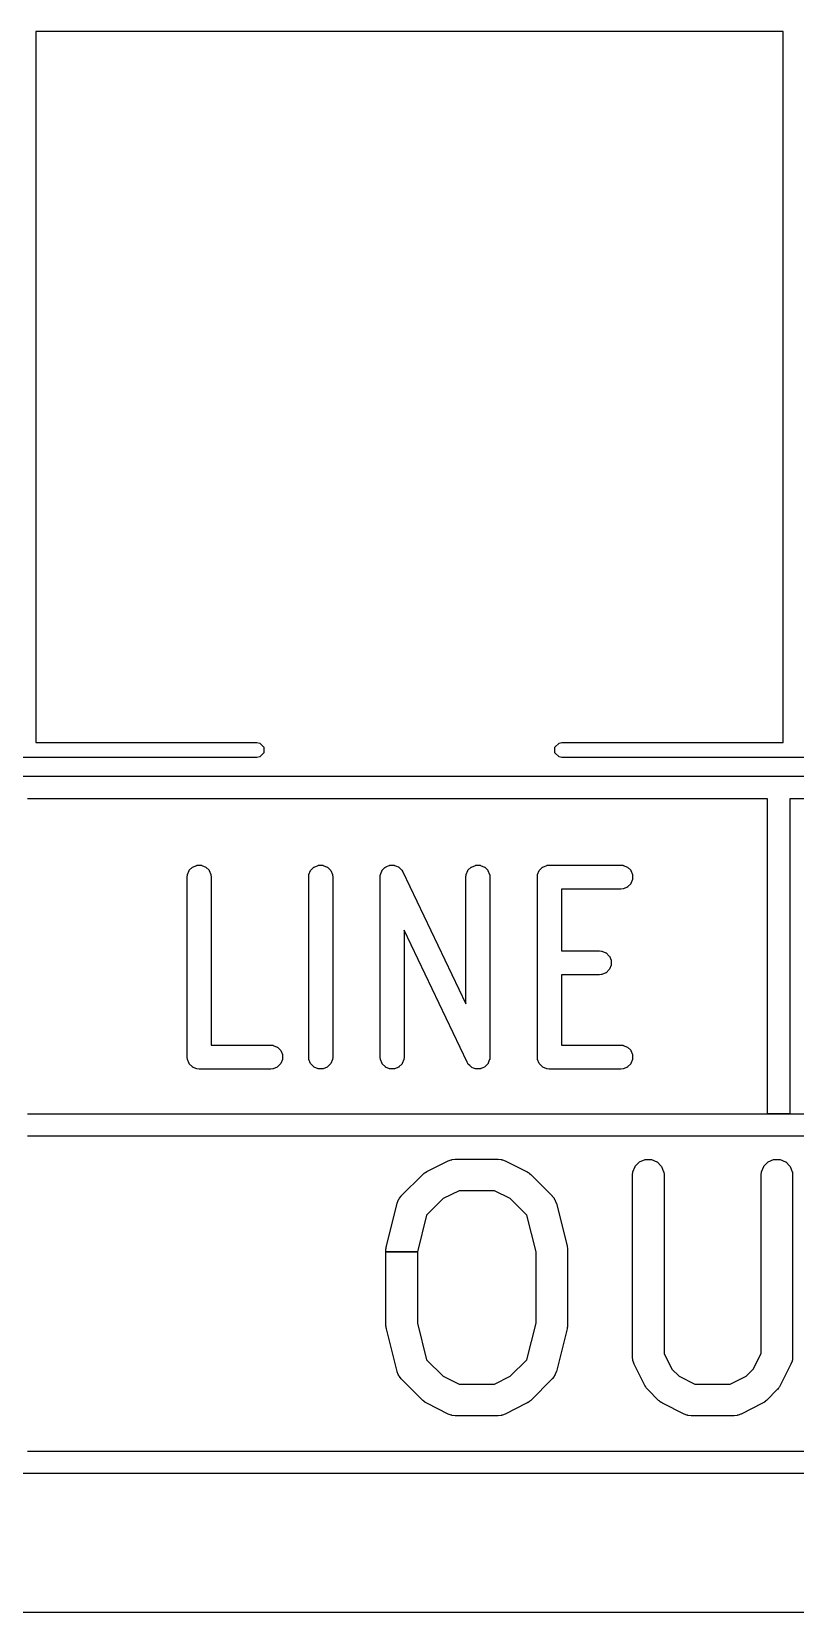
# Model space of a CAD drawing. Header units: millimetres. Extents: x 0 to 98, y 0 to 67.8.
# Drawn here: x 11.76 to 16.85, y 0 to 10.54 of the extents above; entities that cross this region are included whole.
import ezdxf

# ---------------------------------------------------------------- set-up
doc = ezdxf.new("R2010")
doc.units = ezdxf.units.MM
doc.layers.add('Edge.Cuts', color=254, linetype='CONTINUOUS', true_color=0xd0d2cd)

msp = doc.modelspace()

# ---------------------------------------------------------------- linework, layer by layer
at = {"layer": 'Edge.Cuts', "linetype": 'CONTINUOUS'}
for p, q in [((16.77, 10.54), (11.79, 10.54)), ((11.79, 10.54), (11.79, 5.8)), ((16.77, 5.8), (16.77, 10.54)), ((11.79, 5.8), (13.264, 5.8)), ((13.264, 5.8), (13.283134, 5.796194)), ((15.276866, 5.796194), (15.296, 5.8)), ((15.296, 5.8), (16.77, 5.8)), ((13.264, 5.7), (10.216, 5.7)), ((13.283134, 5.703806), (13.264, 5.7)), ((13.283134, 5.796194), (13.310194, 5.769134)), ((13.310194, 5.730866), (13.283134, 5.703806)), ((13.310194, 5.769134), (13.310194, 5.730866)), ((15.249806, 5.769134), (15.276866, 5.796194)), ((15.249806, 5.730866), (15.249806, 5.769134)), ((15.276866, 5.703806), (15.249806, 5.730866)), ((15.296, 5.7), (15.276866, 5.703806)), ((18.344, 5.7), (15.296, 5.7)), ((1.5, 5.575), (21.82, 5.575)), ((16.665, 5.425), (11.735, 5.425)), ((16.665, 3.325), (16.665, 5.425)), ((21.745, 5.425), (16.815, 5.425)), ((16.815, 5.425), (16.815, 3.325)), ((12.813152, 4.947862), (12.833844, 4.968554)), ((12.833844, 4.968554), (12.835467, 4.969637)), ((12.835467, 4.969637), (12.862503, 4.980836)), ((12.862503, 4.980836), (12.864416, 4.981217)), ((12.864416, 4.981217), (12.89368, 4.981217)), ((12.89368, 4.981217), (12.895593, 4.980836)), ((12.895593, 4.980836), (12.922629, 4.969637)), ((12.922629, 4.969637), (12.924252, 4.968554)), ((12.924252, 4.968554), (12.944944, 4.947862)), ((13.622676, 4.947862), (13.643368, 4.968554)), ((13.643368, 4.968554), (13.644991, 4.969637)), ((13.644991, 4.969637), (13.672027, 4.980836)), ((13.672027, 4.980836), (13.67394, 4.981217)), ((13.67394, 4.981217), (13.703204, 4.981217)), ((13.703204, 4.981217), (13.705117, 4.980836)), ((13.705117, 4.980836), (13.732153, 4.969637)), ((13.732153, 4.969637), (13.733776, 4.968554)), ((13.733776, 4.968554), (13.754468, 4.947862)), ((14.098866, 4.947861), (14.107779, 4.956776)), ((14.107779, 4.956776), (14.116213, 4.966129)), ((14.116213, 4.966129), (14.117775, 4.967295)), ((14.117775, 4.967295), (14.118777, 4.967773)), ((14.118777, 4.967773), (14.11956, 4.968555)), ((14.11956, 4.968555), (14.12118, 4.969637)), ((14.12118, 4.969637), (14.132811, 4.974457)), ((14.132811, 4.974457), (14.144198, 4.979877)), ((14.144198, 4.979877), (14.146088, 4.980355)), ((14.146088, 4.980355), (14.147192, 4.980413)), ((14.147192, 4.980413), (14.148218, 4.980837)), ((14.148218, 4.980837), (14.15013, 4.981217)), ((14.15013, 4.981217), (14.162738, 4.981217)), ((14.162738, 4.981217), (14.175313, 4.981868)), ((14.175313, 4.981868), (14.177244, 4.981587)), ((14.177244, 4.981587), (14.178287, 4.981217)), ((14.178287, 4.981217), (14.179394, 4.981217)), ((14.179394, 4.981217), (14.181307, 4.980837)), ((14.181307, 4.980837), (14.192956, 4.976013)), ((14.192956, 4.976013), (14.204822, 4.971801)), ((14.204822, 4.971801), (14.206498, 4.970803)), ((14.206498, 4.970803), (14.20732, 4.970062)), ((14.20732, 4.970062), (14.208345, 4.969637)), ((14.208345, 4.969637), (14.209966, 4.968554)), ((14.209966, 4.968554), (14.218878, 4.959642)), ((14.218878, 4.959642), (14.228233, 4.951208)), ((14.670294, 4.947862), (14.690986, 4.968554)), ((14.690986, 4.968554), (14.692609, 4.969637)), ((14.692609, 4.969637), (14.719645, 4.980836)), ((14.719645, 4.980836), (14.721558, 4.981217)), ((14.721558, 4.981217), (14.750822, 4.981217)), ((14.750822, 4.981217), (14.752735, 4.980836)), ((14.752735, 4.980836), (14.779771, 4.969637)), ((14.779771, 4.969637), (14.781394, 4.968554)), ((14.781394, 4.968554), (14.802086, 4.947862)), ((15.146485, 4.947862), (15.167177, 4.968554)), ((15.167177, 4.968554), (15.1688, 4.969637)), ((15.1688, 4.969637), (15.195836, 4.980836)), ((15.195836, 4.980836), (15.197259, 4.981193)), ((15.197259, 4.981193), (15.211891, 4.982634)), ((15.211891, 4.982634), (15.212381, 4.982658)), ((15.212381, 4.982658), (15.688571, 4.982658)), ((15.688571, 4.982658), (15.689061, 4.982634)), ((15.689061, 4.982634), (15.703693, 4.981193)), ((15.703693, 4.981193), (15.705116, 4.980836)), ((15.705116, 4.980836), (15.732152, 4.969637)), ((15.732152, 4.969637), (15.733775, 4.968554)), ((15.733775, 4.968554), (15.754467, 4.947862)), ((12.799048, 4.902658), (12.799072, 4.903148)), ((12.799048, 3.702658), (12.799048, 4.902658)), ((12.799072, 4.903148), (12.800513, 4.91778)), ((12.800513, 4.91778), (12.80087, 4.919203)), ((12.80087, 4.919203), (12.812069, 4.946239)), ((12.812069, 4.946239), (12.813152, 4.947862)), ((12.944944, 4.947862), (12.946027, 4.946239)), ((12.946027, 4.946239), (12.957226, 4.919203)), ((12.957226, 4.919203), (12.957583, 4.91778)), ((12.957583, 4.91778), (12.959024, 4.903148)), ((12.959024, 4.903148), (12.959048, 4.902658)), ((12.959048, 4.902658), (12.959048, 3.782658)), ((13.608572, 4.902658), (13.608596, 4.903148)), ((13.608572, 3.702658), (13.608572, 4.902658)), ((13.608596, 4.903148), (13.610037, 4.91778)), ((13.610037, 4.91778), (13.610394, 4.919203)), ((13.610394, 4.919203), (13.621593, 4.946239)), ((13.621593, 4.946239), (13.622676, 4.947862)), ((13.754468, 4.947862), (13.755551, 4.946239)), ((13.755551, 4.946239), (13.76675, 4.919203)), ((13.76675, 4.919203), (13.767107, 4.91778)), ((13.767107, 4.91778), (13.768548, 4.903148)), ((13.768548, 4.903148), (13.768572, 4.902658)), ((13.768572, 4.902658), (13.768572, 3.702658)), ((14.084762, 4.902658), (14.084786, 4.903148)), ((14.084762, 3.702658), (14.084762, 4.902658)), ((14.084786, 4.903148), (14.085629, 4.911714)), ((14.085552, 4.91321), (14.085832, 4.915136)), ((14.085629, 4.911714), (14.085552, 4.91321)), ((14.085832, 4.915136), (14.086017, 4.91566)), ((14.086017, 4.91566), (14.086227, 4.917782)), ((14.086227, 4.917782), (14.086583, 4.919203)), ((14.086583, 4.919203), (14.091405, 4.930848)), ((14.091405, 4.930848), (14.095619, 4.942719)), ((14.095619, 4.942719), (14.096616, 4.944393)), ((14.096616, 4.944393), (14.097358, 4.945218)), ((14.097358, 4.945218), (14.097783, 4.946241)), ((14.097783, 4.946241), (14.098866, 4.947861)), ((14.228233, 4.951208), (14.229167, 4.950075)), ((14.229167, 4.950075), (14.230262, 4.948258)), ((14.230262, 4.948258), (14.230658, 4.947862)), ((14.230658, 4.947862), (14.231741, 4.946239)), ((14.231741, 4.946239), (14.232312, 4.94486)), ((14.232312, 4.94486), (14.236759, 4.937485)), ((14.236759, 4.937485), (14.236991, 4.937053)), ((14.236991, 4.937053), (14.65619, 4.056735)), ((14.65619, 4.902658), (14.656214, 4.903148)), ((14.65619, 4.056735), (14.65619, 4.902658)), ((14.656214, 4.903148), (14.657655, 4.91778)), ((14.657655, 4.91778), (14.658012, 4.919203)), ((14.658012, 4.919203), (14.669211, 4.946239)), ((14.669211, 4.946239), (14.670294, 4.947862)), ((14.802086, 4.947862), (14.803169, 4.946239)), ((14.803169, 4.946239), (14.814368, 4.919203)), ((14.814368, 4.919203), (14.814725, 4.91778)), ((14.814725, 4.91778), (14.816166, 4.903148)), ((14.816166, 4.903148), (14.81619, 4.902658)), ((14.81619, 4.902658), (14.81619, 3.702658)), ((15.132381, 4.902658), (15.132405, 4.903148)), ((15.132381, 3.702658), (15.132381, 4.902658)), ((15.132405, 4.903148), (15.133846, 4.91778)), ((15.133846, 4.91778), (15.134203, 4.919203)), ((15.134203, 4.919203), (15.145402, 4.946239)), ((15.145402, 4.946239), (15.146485, 4.947862)), ((15.754467, 4.857454), (15.733775, 4.836762)), ((15.754467, 4.947862), (15.75555, 4.946239)), ((15.75555, 4.859077), (15.754467, 4.857454)), ((15.75555, 4.946239), (15.766749, 4.919203)), ((15.766749, 4.886113), (15.75555, 4.859077)), ((15.766749, 4.919203), (15.76713, 4.91729)), ((15.76713, 4.888026), (15.766749, 4.886113)), ((15.76713, 4.91729), (15.76713, 4.888026)), ((15.688571, 4.822658), (15.292381, 4.822658)), ((15.292381, 4.822658), (15.292381, 4.411229)), ((15.689061, 4.822682), (15.688571, 4.822658)), ((15.703693, 4.824123), (15.689061, 4.822682)), ((15.705116, 4.82448), (15.703693, 4.824123)), ((15.732152, 4.835679), (15.705116, 4.82448)), ((15.733775, 4.836762), (15.732152, 4.835679)), ((14.663962, 3.668263), (14.244762, 4.548583)), ((14.244762, 4.548583), (14.244762, 3.702658)), ((15.292381, 4.411229), (15.545714, 4.411229)), ((15.545714, 4.411229), (15.546204, 4.411205)), ((15.546204, 4.411205), (15.560836, 4.409764)), ((15.560836, 4.409764), (15.562259, 4.409407)), ((15.562259, 4.409407), (15.589295, 4.398208)), ((15.589295, 4.398208), (15.590918, 4.397125)), ((15.590918, 4.397125), (15.61161, 4.376433)), ((15.61161, 4.376433), (15.612693, 4.37481)), ((15.612693, 4.37481), (15.623892, 4.347774)), ((15.623892, 4.347774), (15.624273, 4.345861)), ((15.624273, 4.345861), (15.624273, 4.316597)), ((15.545714, 4.251229), (15.292381, 4.251229)), ((15.292381, 4.251229), (15.292381, 3.782658)), ((15.546204, 4.251253), (15.545714, 4.251229)), ((15.560836, 4.252694), (15.546204, 4.251253)), ((15.562259, 4.253051), (15.560836, 4.252694)), ((15.589295, 4.26425), (15.562259, 4.253051)), ((15.590918, 4.265333), (15.589295, 4.26425)), ((15.61161, 4.286025), (15.590918, 4.265333)), ((15.612693, 4.287648), (15.61161, 4.286025)), ((15.623892, 4.314684), (15.612693, 4.287648)), ((15.624273, 4.316597), (15.623892, 4.314684)), ((12.799072, 3.702168), (12.799048, 3.702658)), ((12.800513, 3.687536), (12.799072, 3.702168)), ((12.959048, 3.782658), (13.355238, 3.782658)), ((13.355238, 3.782658), (13.355728, 3.782634)), ((13.355728, 3.782634), (13.37036, 3.781193)), ((13.37036, 3.781193), (13.371783, 3.780836)), ((13.371783, 3.780836), (13.398819, 3.769637)), ((13.398819, 3.769637), (13.400442, 3.768554)), ((13.400442, 3.768554), (13.421134, 3.747862)), ((13.421134, 3.747862), (13.422217, 3.746239)), ((13.422217, 3.746239), (13.433416, 3.719203)), ((13.433416, 3.719203), (13.433797, 3.71729)), ((13.433797, 3.71729), (13.433797, 3.688026)), ((13.608596, 3.702168), (13.608572, 3.702658)), ((13.610037, 3.687536), (13.608596, 3.702168)), ((13.768548, 3.702168), (13.767107, 3.687536)), ((13.768572, 3.702658), (13.768548, 3.702168)), ((14.084786, 3.702168), (14.084762, 3.702658)), ((14.086227, 3.687536), (14.084786, 3.702168)), ((14.244738, 3.702168), (14.243297, 3.687536)), ((14.244762, 3.702658), (14.244738, 3.702168)), ((14.814933, 3.689651), (14.814725, 3.687536)), ((14.815119, 3.690174), (14.814933, 3.689651)), ((14.8154, 3.692109), (14.815119, 3.690174)), ((14.816166, 3.702167), (14.815321, 3.693606)), ((14.815321, 3.693606), (14.8154, 3.692109)), ((14.81619, 3.702658), (14.816166, 3.702167)), ((15.132405, 3.702168), (15.132381, 3.702658)), ((15.133846, 3.687536), (15.132405, 3.702168)), ((15.292381, 3.782658), (15.688571, 3.782658)), ((15.688571, 3.782658), (15.689061, 3.782634)), ((15.689061, 3.782634), (15.703693, 3.781193)), ((15.703693, 3.781193), (15.705116, 3.780836)), ((15.705116, 3.780836), (15.732152, 3.769637)), ((15.732152, 3.769637), (15.733775, 3.768554)), ((15.733775, 3.768554), (15.754467, 3.747862)), ((15.754467, 3.747862), (15.75555, 3.746239)), ((15.75555, 3.746239), (15.766749, 3.719203)), ((15.766749, 3.719203), (15.76713, 3.71729)), ((15.76713, 3.71729), (15.76713, 3.688026)), ((12.80087, 3.686113), (12.800513, 3.687536)), ((12.812069, 3.659077), (12.80087, 3.686113)), ((12.813152, 3.657454), (12.812069, 3.659077)), ((12.833844, 3.636762), (12.813152, 3.657454)), ((12.835467, 3.635679), (12.833844, 3.636762)), ((12.862503, 3.62448), (12.835467, 3.635679)), ((12.863926, 3.624123), (12.862503, 3.62448)), ((12.878558, 3.622682), (12.863926, 3.624123)), ((12.879048, 3.622658), (12.878558, 3.622682)), ((13.355238, 3.622658), (12.879048, 3.622658)), ((13.355728, 3.622682), (13.355238, 3.622658)), ((13.37036, 3.624123), (13.355728, 3.622682)), ((13.371783, 3.62448), (13.37036, 3.624123)), ((13.398819, 3.635679), (13.371783, 3.62448)), ((13.400442, 3.636762), (13.398819, 3.635679)), ((13.421134, 3.657454), (13.400442, 3.636762)), ((13.422217, 3.659077), (13.421134, 3.657454)), ((13.433416, 3.686113), (13.422217, 3.659077)), ((13.433797, 3.688026), (13.433416, 3.686113)), ((13.610394, 3.686113), (13.610037, 3.687536)), ((13.621593, 3.659077), (13.610394, 3.686113)), ((13.622676, 3.657454), (13.621593, 3.659077)), ((13.643368, 3.636762), (13.622676, 3.657454)), ((13.644991, 3.635679), (13.643368, 3.636762)), ((13.672027, 3.62448), (13.644991, 3.635679)), ((13.67394, 3.624099), (13.672027, 3.62448)), ((13.703204, 3.624099), (13.67394, 3.624099)), ((13.705117, 3.62448), (13.703204, 3.624099)), ((13.732153, 3.635679), (13.705117, 3.62448)), ((13.733776, 3.636762), (13.732153, 3.635679)), ((13.754468, 3.657454), (13.733776, 3.636762)), ((13.755551, 3.659077), (13.754468, 3.657454)), ((13.76675, 3.686113), (13.755551, 3.659077)), ((13.767107, 3.687536), (13.76675, 3.686113)), ((14.086584, 3.686113), (14.086227, 3.687536)), ((14.097783, 3.659077), (14.086584, 3.686113)), ((14.098866, 3.657454), (14.097783, 3.659077)), ((14.119558, 3.636762), (14.098866, 3.657454)), ((14.121181, 3.635679), (14.119558, 3.636762)), ((14.148217, 3.62448), (14.121181, 3.635679)), ((14.15013, 3.624099), (14.148217, 3.62448)), ((14.179394, 3.624099), (14.15013, 3.624099)), ((14.181307, 3.62448), (14.179394, 3.624099)), ((14.208343, 3.635679), (14.181307, 3.62448)), ((14.209966, 3.636762), (14.208343, 3.635679)), ((14.230658, 3.657454), (14.209966, 3.636762)), ((14.231741, 3.659077), (14.230658, 3.657454)), ((14.24294, 3.686113), (14.231741, 3.659077)), ((14.243297, 3.687536), (14.24294, 3.686113)), ((14.664194, 3.667832), (14.663962, 3.668263)), ((14.668634, 3.660467), (14.664194, 3.667832)), ((14.669211, 3.659075), (14.668634, 3.660467)), ((14.670294, 3.657454), (14.669211, 3.659075)), ((14.670686, 3.657062), (14.670294, 3.657454)), ((14.671785, 3.65524), (14.670686, 3.657062)), ((14.672719, 3.654108), (14.671785, 3.65524)), ((14.682072, 3.645676), (14.672719, 3.654108)), ((14.690986, 3.636762), (14.682072, 3.645676)), ((14.692609, 3.635679), (14.690986, 3.636762)), ((14.693629, 3.635257), (14.692609, 3.635679)), ((14.694454, 3.634513), (14.693629, 3.635257)), ((14.69613, 3.633515), (14.694454, 3.634513)), ((14.708011, 3.629299), (14.69613, 3.633515)), ((14.719645, 3.62448), (14.708011, 3.629299)), ((14.721558, 3.624099), (14.719645, 3.62448)), ((14.722665, 3.624099), (14.721558, 3.624099)), ((14.723708, 3.623729), (14.722665, 3.624099)), ((14.725638, 3.623448), (14.723708, 3.623729)), ((14.738221, 3.624099), (14.725638, 3.623448)), ((14.750822, 3.624099), (14.738221, 3.624099)), ((14.752737, 3.62448), (14.750822, 3.624099)), ((14.753758, 3.624904), (14.752737, 3.62448)), ((14.754861, 3.62496), (14.753758, 3.624904)), ((14.756755, 3.625439), (14.754861, 3.62496)), ((14.768146, 3.630865), (14.756755, 3.625439)), ((14.779771, 3.635679), (14.768146, 3.630865)), ((14.781395, 3.636764), (14.779771, 3.635679)), ((14.782175, 3.637545), (14.781395, 3.636764)), ((14.783174, 3.63802), (14.782175, 3.637545)), ((14.78474, 3.639187), (14.783174, 3.63802)), ((14.793181, 3.648552), (14.78474, 3.639187)), ((14.802085, 3.657454), (14.793181, 3.648552)), ((14.80317, 3.659078), (14.802085, 3.657454)), ((14.803592, 3.6601), (14.80317, 3.659078)), ((14.804334, 3.660921), (14.803592, 3.6601)), ((14.805333, 3.662598), (14.804334, 3.660921)), ((14.809546, 3.674474), (14.805333, 3.662598)), ((14.814368, 3.686112), (14.809546, 3.674474)), ((14.814725, 3.687536), (14.814368, 3.686112)), ((15.134203, 3.686113), (15.133846, 3.687536)), ((15.145402, 3.659077), (15.134203, 3.686113)), ((15.146485, 3.657454), (15.145402, 3.659077)), ((15.167177, 3.636762), (15.146485, 3.657454)), ((15.1688, 3.635679), (15.167177, 3.636762)), ((15.195836, 3.62448), (15.1688, 3.635679)), ((15.197259, 3.624123), (15.195836, 3.62448)), ((15.211891, 3.622682), (15.197259, 3.624123)), ((15.212381, 3.622658), (15.211891, 3.622682)), ((15.688571, 3.622658), (15.212381, 3.622658)), ((15.689061, 3.622682), (15.688571, 3.622658)), ((15.703693, 3.624123), (15.689061, 3.622682)), ((15.705116, 3.62448), (15.703693, 3.624123)), ((15.732152, 3.635679), (15.705116, 3.62448)), ((15.733775, 3.636762), (15.732152, 3.635679)), ((15.754467, 3.657454), (15.733775, 3.636762)), ((15.75555, 3.659077), (15.754467, 3.657454)), ((15.766749, 3.686113), (15.75555, 3.659077)), ((15.76713, 3.688026), (15.766749, 3.686113)), ((11.735, 3.325), (16.665, 3.325)), ((16.665, 3.325), (16.815, 3.325)), ((16.815, 3.325), (16.665, 3.325)), ((16.815, 3.325), (21.745, 3.325)), ((21.745, 3.175), (11.735, 3.175)), ((14.395899, 2.938958), (14.538756, 3.010387)), ((14.538756, 3.010387), (14.539205, 3.010585)), ((14.539205, 3.010585), (14.557514, 3.017591)), ((14.557514, 3.017591), (14.558946, 3.017908)), ((14.558946, 3.017908), (14.561717, 3.018106)), ((14.561717, 3.018106), (14.564292, 3.019171)), ((14.564292, 3.019171), (14.565715, 3.019527)), ((14.565715, 3.019527), (14.585224, 3.021448)), ((14.585224, 3.021448), (14.585714, 3.021472)), ((14.585714, 3.021472), (14.871428, 3.021472)), ((14.871428, 3.021472), (14.871918, 3.021448)), ((14.871918, 3.021448), (14.891427, 3.019527)), ((14.891427, 3.019527), (14.89285, 3.01917)), ((14.89285, 3.01917), (14.89542, 3.018106)), ((14.89542, 3.018106), (14.898196, 3.017908)), ((14.898196, 3.017908), (14.899628, 3.017591)), ((14.899628, 3.017591), (14.917937, 3.010585)), ((14.917937, 3.010585), (14.918386, 3.010387)), ((14.918386, 3.010387), (15.061242, 2.938958)), ((15.76873, 2.937894), (15.783662, 2.973942)), ((15.783662, 2.973942), (15.784745, 2.975565)), ((15.784745, 2.975565), (15.812335, 3.003155)), ((15.812335, 3.003155), (15.813958, 3.004238)), ((15.813958, 3.004238), (15.850006, 3.01917)), ((15.850006, 3.01917), (15.851919, 3.019551)), ((15.851919, 3.019551), (15.890937, 3.019551)), ((15.890937, 3.019551), (15.89285, 3.01917)), ((15.89285, 3.01917), (15.928898, 3.004238)), ((15.928898, 3.004238), (15.930521, 3.003155)), ((15.930521, 3.003155), (15.958111, 2.975565)), ((15.958111, 2.975565), (15.959194, 2.973942)), ((15.959194, 2.973942), (15.974126, 2.937894)), ((16.625873, 2.937894), (16.640805, 2.973942)), ((16.640805, 2.973942), (16.641888, 2.975565)), ((16.641888, 2.975565), (16.669478, 3.003155)), ((16.669478, 3.003155), (16.671101, 3.004238)), ((16.671101, 3.004238), (16.707149, 3.01917)), ((16.707149, 3.01917), (16.709062, 3.019551)), ((16.709062, 3.019551), (16.74808, 3.019551)), ((16.74808, 3.019551), (16.749993, 3.01917)), ((16.749993, 3.01917), (16.786041, 3.004238)), ((16.786041, 3.004238), (16.787664, 3.003155)), ((16.787664, 3.003155), (16.815254, 2.975565)), ((16.815254, 2.975565), (16.816337, 2.973942)), ((16.816337, 2.973942), (16.831269, 2.937894)), ((14.225753, 2.776433), (14.368611, 2.91929)), ((14.368611, 2.91929), (14.368975, 2.919619)), ((14.368975, 2.919619), (14.376313, 2.925643)), ((14.376313, 2.925643), (14.377769, 2.92732)), ((14.377769, 2.92732), (14.37888, 2.928274)), ((14.37888, 2.928274), (14.381629, 2.930006)), ((14.381629, 2.930006), (14.384129, 2.932056)), ((14.384129, 2.932056), (14.385385, 2.932809)), ((14.385385, 2.932809), (14.38743, 2.933658)), ((14.38743, 2.933658), (14.395472, 2.938718)), ((14.395472, 2.938718), (14.395899, 2.938958)), ((15.061242, 2.938958), (15.061669, 2.938718)), ((15.061669, 2.938718), (15.06971, 2.933657)), ((15.06971, 2.933657), (15.071756, 2.932809)), ((15.071756, 2.932809), (15.073014, 2.932055)), ((15.073014, 2.932055), (15.075515, 2.930003)), ((15.075515, 2.930003), (15.078261, 2.928274)), ((15.078261, 2.928274), (15.079374, 2.927319)), ((15.079374, 2.927319), (15.080827, 2.925643)), ((15.080827, 2.925643), (15.088168, 2.919619)), ((15.088168, 2.919619), (15.088532, 2.91929)), ((15.088532, 2.91929), (15.231388, 2.776433)), ((15.766428, 2.916472), (15.766452, 2.916962)), ((15.766428, 1.702186), (15.766428, 2.916472)), ((15.766452, 2.916962), (15.768373, 2.936471)), ((15.768373, 2.936471), (15.76873, 2.937894)), ((15.974126, 2.937894), (15.974483, 2.936471)), ((15.974483, 2.936471), (15.976404, 2.916962)), ((15.976404, 2.916962), (15.976428, 2.916472)), ((15.976428, 2.916472), (15.976428, 1.726975)), ((16.623571, 2.916472), (16.623595, 2.916962)), ((16.623571, 1.726974), (16.623571, 2.916472)), ((16.623595, 2.916962), (16.625516, 2.936471)), ((16.625516, 2.936471), (16.625873, 2.937894)), ((16.831269, 2.937894), (16.831626, 2.936471)), ((16.831626, 2.936471), (16.833547, 2.916962)), ((16.833547, 2.916962), (16.833571, 2.916472)), ((16.833571, 2.916472), (16.833571, 1.702186)), ((14.198276, 2.728121), (14.204871, 2.746582)), ((14.204871, 2.746582), (14.205562, 2.747876)), ((14.205562, 2.747876), (14.209622, 2.753358)), ((14.209622, 2.753358), (14.212233, 2.759658)), ((14.212233, 2.759658), (14.212987, 2.760916)), ((14.212987, 2.760916), (14.225424, 2.776069)), ((14.225424, 2.776069), (14.225753, 2.776433)), ((14.505054, 2.758749), (14.39481, 2.648505)), ((14.610501, 2.811472), (14.505054, 2.758749)), ((14.84664, 2.811472), (14.610501, 2.811472)), ((14.952085, 2.75875), (14.84664, 2.811472)), ((15.06233, 2.648505), (14.952085, 2.75875)), ((15.231388, 2.776433), (15.231717, 2.776069)), ((15.231717, 2.776069), (15.244154, 2.760916)), ((15.244154, 2.760916), (15.244908, 2.759657)), ((15.244908, 2.759657), (15.247516, 2.753359)), ((15.247516, 2.753359), (15.251578, 2.747877)), ((15.251578, 2.747877), (15.25227, 2.746582)), ((15.25227, 2.746582), (15.258865, 2.728122)), ((14.126706, 2.441938), (14.198134, 2.727652)), ((14.198134, 2.727652), (14.198276, 2.728121)), ((14.39481, 2.648505), (14.333571, 2.403548)), ((15.123571, 2.403546), (15.06233, 2.648505)), ((15.258865, 2.728122), (15.259007, 2.727653)), ((15.259007, 2.727653), (15.330436, 2.441939)), ((14.123743, 2.422064), (14.124803, 2.429235)), ((14.124803, 2.429235), (14.125516, 2.436471)), ((14.125516, 2.436471), (14.125872, 2.437893)), ((14.125872, 2.437893), (14.126201, 2.438689)), ((14.126201, 2.438689), (14.126611, 2.441457)), ((14.126611, 2.441457), (14.126706, 2.441938)), ((15.330436, 2.441939), (15.330531, 2.441457)), ((15.330531, 2.441457), (15.33094, 2.438687)), ((15.33094, 2.438687), (15.331269, 2.437894)), ((15.331269, 2.437894), (15.331626, 2.436471)), ((15.331626, 2.436471), (15.332337, 2.429241)), ((15.332337, 2.429241), (15.333399, 2.422066)), ((14.123571, 2.416472), (14.123595, 2.416962)), ((14.123571, 2.403548), (14.123571, 2.416472)), ((14.123571, 1.916472), (14.123571, 2.403548)), ((14.123571, 2.403548), (14.333571, 2.403548)), ((14.333571, 2.403548), (14.123571, 2.403548)), ((14.123595, 2.416962), (14.123869, 2.419749)), ((14.123743, 2.420597), (14.123743, 2.422064)), ((14.123869, 2.419749), (14.123743, 2.420597)), ((14.333571, 2.403548), (14.333571, 1.929398)), ((15.123571, 1.9294), (15.123571, 2.403546)), ((15.333398, 2.420595), (15.333271, 2.419751)), ((15.333271, 2.419751), (15.333547, 2.416963)), ((15.333399, 2.422066), (15.333398, 2.420595)), ((15.333547, 2.416963), (15.333571, 2.416472)), ((15.333571, 2.416472), (15.333571, 1.916472)), ((14.123595, 1.915982), (14.123571, 1.916472)), ((14.123869, 1.913197), (14.123595, 1.915982)), ((14.123743, 1.912347), (14.123869, 1.913197)), ((14.123743, 1.91088), (14.123743, 1.912347)), ((14.124803, 1.903711), (14.123743, 1.91088)), ((14.125516, 1.896473), (14.124803, 1.903711)), ((14.333571, 1.929398), (14.39481, 1.684441)), ((15.06233, 1.684441), (15.123571, 1.9294)), ((15.332337, 1.903705), (15.331626, 1.896473)), ((15.333399, 1.910878), (15.332337, 1.903705)), ((15.333547, 1.915981), (15.333271, 1.913194)), ((15.333271, 1.913194), (15.333398, 1.912349)), ((15.333398, 1.912349), (15.333399, 1.910878)), ((15.333571, 1.916472), (15.333547, 1.915981)), ((14.125873, 1.89505), (14.125516, 1.896473)), ((14.126201, 1.894258), (14.125873, 1.89505)), ((14.126611, 1.891487), (14.126201, 1.894258)), ((14.126706, 1.891006), (14.126611, 1.891487)), ((14.198134, 1.605292), (14.126706, 1.891006)), ((15.330436, 1.891005), (15.259007, 1.605291)), ((15.330531, 1.891487), (15.330436, 1.891005)), ((15.33094, 1.894255), (15.330531, 1.891487)), ((15.331269, 1.895048), (15.33094, 1.894255)), ((15.331626, 1.896473), (15.331269, 1.895048)), ((15.766452, 1.701696), (15.766428, 1.702186)), ((15.768373, 1.682187), (15.766452, 1.701696)), ((15.976428, 1.726975), (16.02915, 1.62153)), ((16.570849, 1.621531), (16.623571, 1.726974)), ((16.833547, 1.701696), (16.831626, 1.682187)), ((16.833571, 1.702186), (16.833547, 1.701696)), ((14.198276, 1.604823), (14.198134, 1.605292)), ((14.204871, 1.586362), (14.198276, 1.604823)), ((14.205562, 1.585068), (14.204871, 1.586362)), ((14.209622, 1.579587), (14.205562, 1.585068)), ((14.39481, 1.684441), (14.505056, 1.574195)), ((14.952084, 1.574195), (15.06233, 1.684441)), ((15.251578, 1.585067), (15.247516, 1.579587)), ((15.25227, 1.586362), (15.251578, 1.585067)), ((15.258865, 1.604822), (15.25227, 1.586362)), ((15.259007, 1.605291), (15.258865, 1.604822)), ((15.76873, 1.680764), (15.768373, 1.682187)), ((15.769794, 1.678194), (15.76873, 1.680764)), ((15.769992, 1.675418), (15.769794, 1.678194)), ((15.770309, 1.673986), (15.769992, 1.675418)), ((15.777315, 1.655677), (15.770309, 1.673986)), ((15.777513, 1.655228), (15.777315, 1.655677)), ((15.848942, 1.512372), (15.777513, 1.655228)), ((16.02915, 1.62153), (16.076486, 1.574194)), ((16.523512, 1.574194), (16.570849, 1.621531)), ((16.822486, 1.655229), (16.751058, 1.512372)), ((16.822684, 1.655678), (16.822486, 1.655229)), ((16.82969, 1.673987), (16.822684, 1.655678)), ((16.830007, 1.67542), (16.82969, 1.673987)), ((16.830203, 1.678193), (16.830007, 1.67542)), ((16.831269, 1.680763), (16.830203, 1.678193)), ((16.831626, 1.682187), (16.831269, 1.680763)), ((14.212233, 1.573287), (14.209622, 1.579587)), ((14.212987, 1.572029), (14.212233, 1.573287)), ((14.225423, 1.556875), (14.212987, 1.572029)), ((14.225752, 1.556511), (14.225423, 1.556875)), ((14.368611, 1.413653), (14.225752, 1.556511)), ((14.505056, 1.574195), (14.610501, 1.521472)), ((14.610501, 1.521472), (14.846641, 1.521472)), ((14.846641, 1.521472), (14.952084, 1.574195)), ((15.231389, 1.556512), (15.088532, 1.413654)), ((15.231718, 1.556876), (15.231389, 1.556512)), ((15.244154, 1.572029), (15.231718, 1.556876)), ((15.244908, 1.573288), (15.244154, 1.572029)), ((15.247516, 1.579587), (15.244908, 1.573288)), ((15.849182, 1.511945), (15.848942, 1.512372)), ((15.854243, 1.503904), (15.849182, 1.511945)), ((15.855091, 1.501858), (15.854243, 1.503904)), ((15.855845, 1.5006), (15.855091, 1.501858)), ((15.857897, 1.498099), (15.855845, 1.5006)), ((15.859626, 1.495353), (15.857897, 1.498099)), ((15.860581, 1.49424), (15.859626, 1.495353)), ((15.862257, 1.492787), (15.860581, 1.49424)), ((15.868281, 1.485446), (15.862257, 1.492787)), ((15.86861, 1.485082), (15.868281, 1.485446)), ((15.940039, 1.413653), (15.86861, 1.485082)), ((16.076486, 1.574194), (16.18193, 1.521472)), ((16.18193, 1.521472), (16.41807, 1.521472)), ((16.41807, 1.521472), (16.523512, 1.574194)), ((16.73139, 1.485082), (16.659961, 1.413653)), ((16.731719, 1.485446), (16.73139, 1.485082)), ((16.737744, 1.49279), (16.731719, 1.485446)), ((16.739418, 1.49424), (16.737744, 1.49279)), ((16.740375, 1.495355), (16.739418, 1.49424)), ((16.742101, 1.498098), (16.740375, 1.495355)), ((16.744155, 1.5006), (16.742101, 1.498098)), ((16.74491, 1.50186), (16.744155, 1.5006)), ((16.745757, 1.503909), (16.74491, 1.50186)), ((16.750817, 1.511944), (16.745757, 1.503909)), ((16.751058, 1.512372), (16.750817, 1.511944)), ((14.368975, 1.413324), (14.368611, 1.413653)), ((14.376316, 1.407299), (14.368975, 1.413324)), ((14.37777, 1.405623), (14.376316, 1.407299)), ((14.378883, 1.404668), (14.37777, 1.405623)), ((14.381625, 1.402942), (14.378883, 1.404668)), ((14.384128, 1.400888), (14.381625, 1.402942)), ((14.385387, 1.400133), (14.384128, 1.400888)), ((14.387437, 1.399285), (14.385387, 1.400133)), ((14.395472, 1.394226), (14.387437, 1.399285)), ((14.3959, 1.393985), (14.395472, 1.394226)), ((14.538757, 1.322557), (14.3959, 1.393985)), ((15.061242, 1.393985), (14.918385, 1.322557)), ((15.06167, 1.394226), (15.061242, 1.393985)), ((15.069705, 1.399285), (15.06167, 1.394226)), ((15.071755, 1.400133), (15.069705, 1.399285)), ((15.073016, 1.400889), (15.071755, 1.400133)), ((15.075518, 1.402945), (15.073016, 1.400889)), ((15.078259, 1.404668), (15.075518, 1.402945)), ((15.079375, 1.405625), (15.078259, 1.404668)), ((15.080828, 1.407302), (15.079375, 1.405625)), ((15.088168, 1.413325), (15.080828, 1.407302)), ((15.088532, 1.413654), (15.088168, 1.413325)), ((15.940403, 1.413324), (15.940039, 1.413653)), ((15.947742, 1.407301), (15.940403, 1.413324)), ((15.949197, 1.405624), (15.947742, 1.407301)), ((15.950311, 1.404669), (15.949197, 1.405624)), ((15.953051, 1.402944), (15.950311, 1.404669)), ((15.955557, 1.400888), (15.953051, 1.402944)), ((15.956816, 1.400133), (15.955557, 1.400888)), ((15.958866, 1.399285), (15.956816, 1.400133)), ((15.966901, 1.394226), (15.958866, 1.399285)), ((15.967329, 1.393985), (15.966901, 1.394226)), ((16.110186, 1.322557), (15.967329, 1.393985)), ((16.632671, 1.393985), (16.489814, 1.322557)), ((16.633099, 1.394226), (16.632671, 1.393985)), ((16.641136, 1.399286), (16.633099, 1.394226)), ((16.643183, 1.400133), (16.641136, 1.399286)), ((16.644444, 1.400889), (16.643183, 1.400133)), ((16.646941, 1.40294), (16.644444, 1.400889)), ((16.649689, 1.404668), (16.646941, 1.40294)), ((16.650804, 1.405625), (16.649689, 1.404668)), ((16.652257, 1.407302), (16.650804, 1.405625)), ((16.659597, 1.413324), (16.652257, 1.407302)), ((16.659961, 1.413653), (16.659597, 1.413324)), ((14.539206, 1.322359), (14.538757, 1.322557)), ((14.557515, 1.315353), (14.539206, 1.322359)), ((14.558948, 1.315036), (14.557515, 1.315353)), ((14.561719, 1.31484), (14.558948, 1.315036)), ((14.564291, 1.313774), (14.561719, 1.31484)), ((14.565715, 1.313417), (14.564291, 1.313774)), ((14.585224, 1.311496), (14.565715, 1.313417)), ((14.585714, 1.311472), (14.585224, 1.311496)), ((14.871428, 1.311472), (14.585714, 1.311472)), ((14.871918, 1.311496), (14.871428, 1.311472)), ((14.891427, 1.313417), (14.871918, 1.311496)), ((14.892851, 1.313774), (14.891427, 1.313417)), ((14.895421, 1.31484), (14.892851, 1.313774)), ((14.898194, 1.315036), (14.895421, 1.31484)), ((14.899628, 1.315353), (14.898194, 1.315036)), ((14.917936, 1.322359), (14.899628, 1.315353)), ((14.918385, 1.322557), (14.917936, 1.322359)), ((16.110635, 1.322359), (16.110186, 1.322557)), ((16.128944, 1.315353), (16.110635, 1.322359)), ((16.130377, 1.315036), (16.128944, 1.315353)), ((16.133148, 1.31484), (16.130377, 1.315036)), ((16.13572, 1.313774), (16.133148, 1.31484)), ((16.137144, 1.313417), (16.13572, 1.313774)), ((16.156653, 1.311496), (16.137144, 1.313417)), ((16.157143, 1.311472), (16.156653, 1.311496)), ((16.442857, 1.311472), (16.157143, 1.311472)), ((16.443347, 1.311496), (16.442857, 1.311472)), ((16.462856, 1.313417), (16.443347, 1.311496)), ((16.46428, 1.313774), (16.462856, 1.313417)), ((16.46685, 1.31484), (16.46428, 1.313774)), ((16.469623, 1.315036), (16.46685, 1.31484)), ((16.471057, 1.315353), (16.469623, 1.315036)), ((16.489365, 1.322359), (16.471057, 1.315353)), ((16.489814, 1.322557), (16.489365, 1.322359)), ((11.735, 1.075), (21.745, 1.075)), ((21.82, 0.925), (1.5, 0.925)), ((98, 0), (0, 0))]:
    msp.add_line(p, q, dxfattribs=at)

doc.saveas('drawing.dxf')
